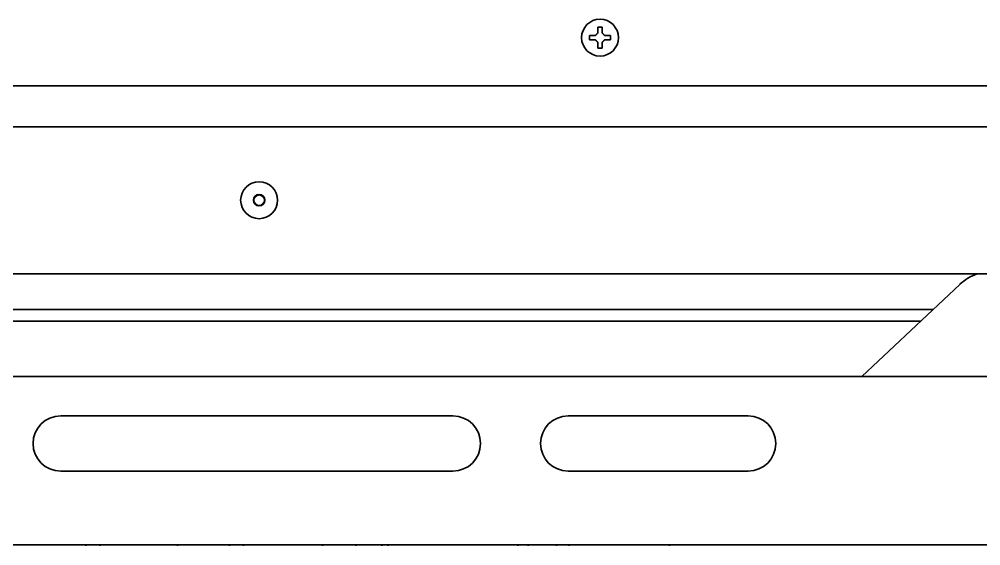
# Model space of a CAD drawing. Header units: inches. Extents: x 885 to 6823, y 710 to 5493.
# Drawn here: x 2890.3 to 3098.7, y 788 to 902.2 of the extents above; entities that cross this region are included whole.
import ezdxf

# ---------------------------------------------------------------- set-up
doc = ezdxf.new("R2010")
doc.units = ezdxf.units.IN
doc.layers.add('1', color=7, linetype='Continuous', true_color=0xffffff)

msp = doc.modelspace()

# ---------------------------------------------------------------- linework, layer by layer
at = {"layer": '1', "color": 7, "linetype": 'Continuous', "lineweight": 35}
for p, q in [((3013.88, 898.21), (3013.88, 898.71)), ((3018.48, 898.71), (3018.48, 898.21)), ((3013.88, 897.71), (3013.88, 898.21)), ((3018.48, 898.21), (3018.48, 897.71)), ((2673.78, 887.78), (3264.28, 887.78)), ((3205.52, 878.9), (2679.04, 878.9)), ((2692.48, 847.02), (3205.52, 847.02)), ((3094.2, 844.72), (3072.92, 824.71)), ((3088.39, 839.26), (2795.18, 839.26)), ((3085.67, 836.71), (2797.89, 836.71)), ((3193.78, 824.71), (2696.48, 824.71)), ((2984.28, 816.21), (2899.28, 816.21)), ((3048.28, 816.21), (3009.28, 816.21)), ((2899.28, 804.21), (2984.28, 804.21)), ((3009.28, 804.21), (3048.28, 804.21)), ((2672.79, 788.21), (3263.78, 788.21)), ((2894.77, 788.21), (2894.77, 788.11)), ((2903.14, 788.21), (2903.14, 788.11)), ((2904.69, 788.03), (2904.69, 788.21)), ((2904.84, 788.21), (2904.84, 788.11)), ((2907.78, 788.21), (2907.78, 788.03)), ((2924.62, 788.03), (2924.62, 788.21)), ((2928.38, 788.21), (2928.38, 788.11)), ((2928.47, 788.21), (2928.47, 788.11)), ((2935.83, 788.21), (2935.83, 788.11)), ((2935.87, 788.03), (2935.87, 788.21)), ((2938.92, 788.21), (2938.92, 788.03)), ((2941.78, 788.21), (2941.78, 788.21)), ((2943.98, 788.21), (2943.98, 788.11)), ((2944.77, 788.21), (2944.77, 788.11)), ((2949.63, 788.21), (2949.63, 788.11)), ((2955.13, 788.21), (2955.13, 788.11)), ((2956.04, 788.21), (2956.04, 788.03)), ((2963.23, 788.03), (2963.23, 788.21)), ((2964.21, 788.21), (2964.21, 788.11)), ((2968.88, 788.03), (2968.88, 788.21)), ((2970.26, 788.21), (2970.26, 788.03)), ((2972.95, 788.21), (2972.95, 788.11)), ((2982.25, 788.21), (2982.25, 788.11)), ((2982.33, 788.21), (2982.33, 788.11)), ((2985.01, 788.11), (2985.01, 788.21)), ((2998.33, 788.03), (2998.33, 788.21)), ((2998.33, 788.03), (2998.33, 788.21)), ((3000.62, 788.21), (3000.62, 788.03)), ((3006.71, 788.03), (3006.71, 788.21)), ((3009.48, 788.03), (3009.48, 788.21)), ((3031.24, 788.03), (3031.24, 788.21))]:
    msp.add_line(p, q, dxfattribs=at)
for centre, radius in [((3016.18, 898.21), 4), ((2942.28, 862.96), 4), ((2942.28, 862.96), 1.25), ((2942.28, 862.96), 1.15)]:
    msp.add_circle(centre, radius, dxfattribs=at)
for centre, radius, start, end in [((3101.74, 836.71), 11, 110.3871, 133.243), ((2899.28, 810.21), 6, 90, 270), ((2984.28, 810.21), 6, 270, 90), ((3009.28, 810.21), 6, 90, 270), ((3048.28, 810.21), 6, 270, 90)]:
    msp.add_arc(centre, radius, start, end, dxfattribs=at)
for points in [[(3015.68, 900.51), (3015.85, 900.51), (3016.18, 900.51), (3016.51, 900.51), (3016.68, 900.51)], [(3015.68, 899.21), (3015.68, 899.26), (3015.68, 899.37), (3015.68, 899.53), (3015.68, 899.69), (3015.68, 899.85), (3015.68, 900), (3015.68, 900.15), (3015.68, 900.32), (3015.68, 900.44), (3015.68, 900.51)], [(3015.18, 898.71), (3015.2, 898.73), (3015.25, 898.78), (3015.32, 898.85), (3015.39, 898.92), (3015.47, 898.99), (3015.54, 899.06), (3015.61, 899.14), (3015.66, 899.18), (3015.68, 899.21)], [(3016.68, 899.21), (3016.71, 899.18), (3016.76, 899.13), (3016.83, 899.06), (3016.9, 898.98), (3016.97, 898.91), (3017.04, 898.85), (3017.11, 898.78), (3017.16, 898.73), (3017.18, 898.71)], [(3017.18, 898.71), (3017.23, 898.71), (3017.34, 898.71), (3017.5, 898.71), (3017.66, 898.71), (3017.82, 898.71), (3017.97, 898.71), (3018.13, 898.71), (3018.29, 898.71), (3018.42, 898.71), (3018.48, 898.71)], [(3015.18, 897.71), (3015.13, 897.71), (3015.02, 897.71), (3014.86, 897.71), (3014.7, 897.71), (3014.54, 897.71), (3014.39, 897.71), (3014.23, 897.71), (3014.07, 897.71), (3013.94, 897.71), (3013.88, 897.71)], [(3015.68, 897.21), (3015.65, 897.23), (3015.6, 897.28), (3015.53, 897.36), (3015.46, 897.43), (3015.39, 897.5), (3015.32, 897.57), (3015.25, 897.64), (3015.2, 897.68), (3015.18, 897.71)], [(3017.18, 897.71), (3017.16, 897.68), (3017.11, 897.64), (3017.04, 897.56), (3016.97, 897.49), (3016.89, 897.42), (3016.82, 897.35), (3016.75, 897.28), (3016.7, 897.23), (3016.68, 897.21)], [(3016.68, 897.21), (3016.68, 897.15), (3016.68, 897.05), (3016.68, 896.88), (3016.68, 896.72), (3016.68, 896.57), (3016.68, 896.42), (3016.68, 896.26), (3016.68, 896.09), (3016.68, 895.97), (3016.68, 895.91)], [(3016.68, 895.91), (3016.51, 895.91), (3016.18, 895.91), (3015.85, 895.91), (3015.68, 895.91)]]:
    msp.add_open_spline(points, degree=3, dxfattribs=at)
for points in [[(3016.68, 900.51), (3016.68, 900.3), (3016.68, 900.09), (3016.68, 899.77), (3016.68, 899.66), (3016.68, 899.44), (3016.68, 899.32), (3016.68, 899.21)], [(3013.88, 898.71), (3014.08, 898.71), (3014.29, 898.71), (3014.62, 898.71), (3014.73, 898.71), (3014.95, 898.71), (3015.07, 898.71), (3015.18, 898.71)], [(3015.68, 895.91), (3015.68, 896.11), (3015.68, 896.32), (3015.68, 896.65), (3015.68, 896.76), (3015.68, 896.98), (3015.68, 897.09), (3015.68, 897.21)], [(3018.48, 897.71), (3018.28, 897.71), (3018.07, 897.71), (3017.74, 897.71), (3017.63, 897.71), (3017.41, 897.71), (3017.3, 897.71), (3017.18, 897.71)]]:
    msp.add_open_spline(points, degree=3, knots=[0, 0, 0, 0, 0.5, 0.5, 0.75, 0.75, 1, 1, 1, 1], dxfattribs=at)

doc.saveas('drawing.dxf')
